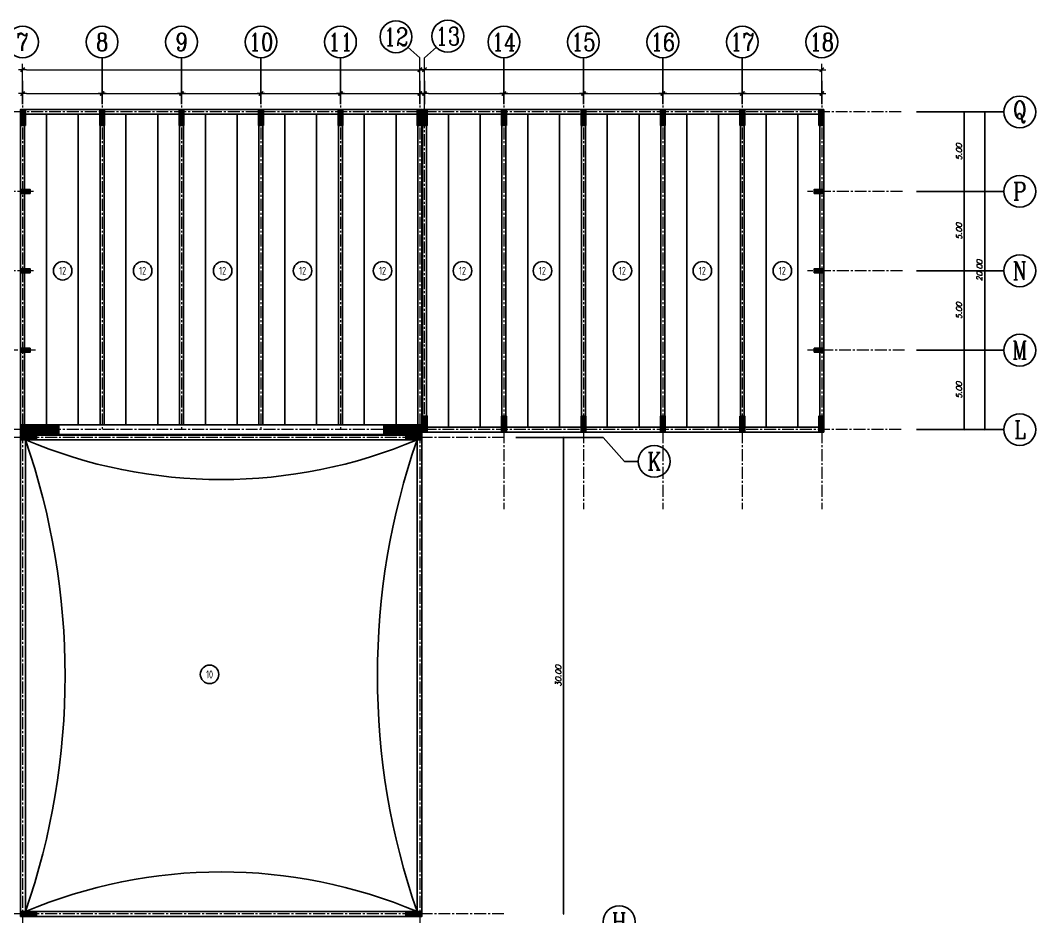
# Model space of a CAD drawing. Header units: metres. Extents: x 202848 to 204724, y 1924431 to 1925550.
# Drawn here: x 203564.4 to 203628.3, y 1924677.6 to 1924734.1 of the extents above; entities that cross this region are included whole.
import ezdxf
from ezdxf.enums import TextEntityAlignment as Align

# ---------------------------------------------------------------- set-up
doc = ezdxf.new("R2010")
doc.units = ezdxf.units.M
doc.header["$MEASUREMENT"] = 0
doc.linetypes.add('CENTER2', pattern=[1.125, 0.75, -0.125, 0.125, -0.125])
doc.layers.add('Axis', color=1, linetype='CENTER2', lineweight=5)
doc.layers.add('Dimations', color=3, linetype='Continuous', lineweight=5)
for name, color, linetype in [('Axis Name', 8, 'Continuous'), ('Beam', 7, 'Continuous'), ('Columns', 2, 'Continuous'), ('D.C.S', 7, 'Continuous'), ('Diaf', 7, 'Continuous'), ('Frame', 7, 'Continuous'), ('plate', 7, 'Continuous'), ('YQ_DIM', 3, 'Continuous')]:
    doc.layers.add(name, color=color, linetype=linetype)
doc.styles.add('ROMANS', font='romans.shx', dxfattribs={"oblique": 15})
doc.styles.add('YQ_AXIS', font='COMPLEX.SHX', dxfattribs={"width": 0.8, "bigfont": 'GBCBIG.SHX'})
doc.styles.add('YQ_TEXT', font='SUPEROS.SHX', dxfattribs={"width": 0.8, "bigfont": 'HZDX.SHX'})
doc.dimstyles.new('Copy(2) of DIM-50$', dxfattribs={"dimscale": 0, "dimtxt": 0.35, "dimasz": 0.03, "dimexe": 0, "dimexo": 0, "dimgap": 0.15, "dimtad": 1, "dimzin": 0, "dimdsep": 46, "dimtxsty": 'ROMANS', "dimblk1": 'OBLIQUE', "dimblk2": 'DTICK', "dimsah": 1, "dimcen": 0.1, "dimse1": 1, "dimse2": 1, "dimclrd": 2, "dimclre": 51, "dimclrt": 3, "dimaunit": 1, "dimadec": 0, "dimazin": 0, "dimtfac": 1e-05, "dimtmove": 2, "dimatfit": 0, "dimldrblk": 'DTICK', "dimfxl": 0, "dimtolj": 1, "dimtzin": 0, "dimlwe": -1, "dimarcsym": 0})
pattern_1 = [(135, (-0.025, -208.947903), (-0.0353553390593, -0.0353553390593), [])]
pattern_2 = [(135, (-49.965, -208.947903), (-0.0353553390593, -0.0353553390593), [])]

# ---------------------------------------------------------------- blocks, each defined once
blk = doc.blocks.new('*U21')
at = {"layer": 'Beam'}
for p, q in [((-0.125, 9.15), (-0.125, -9.15)), ((0.125, 9.15), (0.125, -9.15))]:
    blk.add_line(p, q, dxfattribs=at)
blk = doc.blocks.new('*U22')
at = {"layer": 'Beam', "color": 0, "linetype": 'ByBlock', "lineweight": -2, "transparency": 16777216}
for p in [(-25, 0), (-20, 0), (-15, 0), (-10, 0), (-5, 0), (0, 0)]:
    blk.add_blockref('*U21', p, dxfattribs=at)
blk = doc.blocks.new('*U25')
at = {"layer": 'plate'}
for p, q in [((-1, 9.85), (-1, -9.85)), ((1, 9.85), (1, -9.85))]:
    blk.add_line(p, q, dxfattribs=at)
blk = doc.blocks.new('*U26')
at = {"layer": 'plate', "color": 0, "linetype": 'ByBlock', "lineweight": -2, "transparency": 16777216}
for p in [(-20, 0), (-15, 0), (-10, 0), (-5, 0), (0, 0)]:
    blk.add_blockref('*U25', p, dxfattribs=at)
blk = doc.blocks.new('*U27')
at = {"layer": 'plate'}
for p, q in [((-1, 9.775), (-1, -9.775)), ((1, 9.775), (1, -9.775))]:
    blk.add_line(p, q, dxfattribs=at)
blk = doc.blocks.new('*U28')
at = {"layer": 'plate', "color": 0, "linetype": 'ByBlock', "lineweight": -2, "transparency": 16777216}
for p in [(0, 0), (5, 0), (10, 0), (15, 0), (20, 0)]:
    blk.add_blockref('*U27', p, dxfattribs=at)
blk = doc.blocks.new('_OBLIQUE')
at = {"color": 0, "linetype": 'ByBlock'}
blk.add_line((-0.5, -0.5), (0.5, 0.5), dxfattribs=at)
blk = doc.blocks.new('DTICK')
at = {"color": 3}
blk.add_line((-1, -1), (1, 1), dxfattribs=at)
for p, q in [((-1, 0), (1, 0)), ((0, 1), (0, -1))]:
    blk.add_line(p, q)
blk = doc.blocks.new('*D160')
at = {"layer": 'Defpoints', "color": 0, "lineweight": -2, "transparency": 16777216}
for p in [(203594.827, 1924707.796), (203598.577, 1924707.796), (203594.827, 1924677.796)]:
    blk.add_point(p, dxfattribs=at)
at = {"layer": 'Dimations', "color": 2, "lineweight": -2, "transparency": 16777216}
blk.add_line((203598.577, 1924677.796), (203598.577, 1924707.766), dxfattribs=at)
at = {"layer": 'Dimations', "color": 2, "lineweight": -2, "transparency": 16777216, "xscale": 0.03, "yscale": 0.03, "zscale": 0.03}
for name, p, rotation in [('DTICK', (203598.577, 1924707.796), 90), ('_OBLIQUE', (203598.577, 1924677.796), 270)]:
    blk.add_blockref(name, p, dxfattribs=dict(at, rotation=rotation))
at = {"layer": 'Dimations', "color": 3, "transparency": 16777216, "insert": (203598.252, 1924692.781), "char_height": 0.35, "attachment_point": 5, "rotation": 90, "style": 'ROMANS'}
blk.add_mtext('\\A1;30.00', dxfattribs=at)
blk = doc.blocks.new('*D161')
at = {"layer": 'Defpoints', "color": 0, "lineweight": -2, "transparency": 16777216}
for p in [(203620.038, 1924713.286), (203623.788, 1924713.286), (203620.038, 1924708.286)]:
    blk.add_point(p, dxfattribs=at)
at = {"layer": 'Dimations', "color": 2, "lineweight": -2, "transparency": 16777216}
blk.add_line((203623.788, 1924708.286), (203623.788, 1924713.256), dxfattribs=at)
at = {"layer": 'Dimations', "color": 2, "lineweight": -2, "transparency": 16777216, "xscale": 0.03, "yscale": 0.03, "zscale": 0.03}
for name, p, rotation in [('DTICK', (203623.788, 1924713.286), 90), ('_OBLIQUE', (203623.788, 1924708.286), 270)]:
    blk.add_blockref(name, p, dxfattribs=dict(at, rotation=rotation))
at = {"layer": 'Dimations', "color": 3, "transparency": 16777216, "insert": (203623.463, 1924710.771), "char_height": 0.35, "attachment_point": 5, "rotation": 90, "style": 'ROMANS'}
blk.add_mtext('\\A1;5.00', dxfattribs=at)
blk = doc.blocks.new('*D162')
at = {"layer": 'Defpoints', "color": 0, "lineweight": -2, "transparency": 16777216}
for p in [(203620.038, 1924718.286), (203623.788, 1924718.286), (203620.038, 1924713.286)]:
    blk.add_point(p, dxfattribs=at)
at = {"layer": 'Dimations', "color": 2, "lineweight": -2, "transparency": 16777216}
blk.add_line((203623.788, 1924713.286), (203623.788, 1924718.256), dxfattribs=at)
at = {"layer": 'Dimations', "color": 2, "lineweight": -2, "transparency": 16777216, "xscale": 0.03, "yscale": 0.03, "zscale": 0.03}
for name, p, rotation in [('DTICK', (203623.788, 1924718.286), 90), ('_OBLIQUE', (203623.788, 1924713.286), 270)]:
    blk.add_blockref(name, p, dxfattribs=dict(at, rotation=rotation))
at = {"layer": 'Dimations', "color": 3, "transparency": 16777216, "insert": (203623.463, 1924715.771), "char_height": 0.35, "attachment_point": 5, "rotation": 90, "style": 'ROMANS'}
blk.add_mtext('\\A1;5.00', dxfattribs=at)
blk = doc.blocks.new('*D163')
at = {"layer": 'Defpoints', "color": 0, "lineweight": -2, "transparency": 16777216}
for p in [(203620.038, 1924723.286), (203623.788, 1924723.286), (203620.038, 1924718.286)]:
    blk.add_point(p, dxfattribs=at)
at = {"layer": 'Dimations', "color": 2, "lineweight": -2, "transparency": 16777216}
blk.add_line((203623.788, 1924718.286), (203623.788, 1924723.256), dxfattribs=at)
at = {"layer": 'Dimations', "color": 2, "lineweight": -2, "transparency": 16777216, "xscale": 0.03, "yscale": 0.03, "zscale": 0.03}
for name, p, rotation in [('DTICK', (203623.788, 1924723.286), 90), ('_OBLIQUE', (203623.788, 1924718.286), 270)]:
    blk.add_blockref(name, p, dxfattribs=dict(at, rotation=rotation))
at = {"layer": 'Dimations', "color": 3, "transparency": 16777216, "insert": (203623.463, 1924720.771), "char_height": 0.35, "attachment_point": 5, "rotation": 90, "style": 'ROMANS'}
blk.add_mtext('\\A1;5.00', dxfattribs=at)
blk = doc.blocks.new('*D164')
at = {"layer": 'Defpoints', "color": 0, "lineweight": -2, "transparency": 16777216}
for p in [(203620.038, 1924728.286), (203623.788, 1924728.286), (203620.038, 1924723.286)]:
    blk.add_point(p, dxfattribs=at)
at = {"layer": 'Dimations', "color": 2, "lineweight": -2, "transparency": 16777216}
blk.add_line((203623.788, 1924723.286), (203623.788, 1924728.256), dxfattribs=at)
at = {"layer": 'Dimations', "color": 2, "lineweight": -2, "transparency": 16777216, "xscale": 0.03, "yscale": 0.03, "zscale": 0.03}
for name, p, rotation in [('DTICK', (203623.788, 1924728.286), 90), ('_OBLIQUE', (203623.788, 1924723.286), 270)]:
    blk.add_blockref(name, p, dxfattribs=dict(at, rotation=rotation))
at = {"layer": 'Dimations', "color": 3, "transparency": 16777216, "insert": (203623.463, 1924725.771), "char_height": 0.35, "attachment_point": 5, "rotation": 90, "style": 'ROMANS'}
blk.add_mtext('\\A1;5.00', dxfattribs=at)
blk = doc.blocks.new('*D175')
at = {"layer": 'Defpoints', "color": 0, "lineweight": -2, "transparency": 16777216}
for p in [(203619.827, 1924728.286), (203619.827, 1924708.286), (203625.078, 1924708.286)]:
    blk.add_point(p, dxfattribs=at)
at = {"layer": 'Dimations', "color": 2, "lineweight": -2, "transparency": 16777216}
blk.add_line((203625.078, 1924728.286), (203625.078, 1924708.316), dxfattribs=at)
at = {"layer": 'Dimations', "color": 2, "lineweight": -2, "transparency": 16777216, "xscale": 0.03, "yscale": 0.03, "zscale": 0.03}
for name, p, rotation in [('_OBLIQUE', (203625.078, 1924728.286), 90), ('DTICK', (203625.078, 1924708.286), 270)]:
    blk.add_blockref(name, p, dxfattribs=dict(at, rotation=rotation))
at = {"layer": 'Dimations', "color": 3, "transparency": 16777216, "insert": (203624.753, 1924718.301), "char_height": 0.35, "attachment_point": 5, "rotation": 90, "style": 'ROMANS'}
blk.add_mtext('\\A1;20.00', dxfattribs=at)
blk = doc.blocks.new('YQTICK')
blk.add_line((-1, 0), (1, 0))
at = {"const_width": 0.4}
blk.add_lwpolyline([(0.53, 0.53), (-0.53, -0.53)], dxfattribs=at)
blk = doc.blocks.new('*U877')
at = {"layer": 'YQ_DIM', "lineweight": -2}
blk.add_circle((1.846, 0), 0.583, dxfattribs=at)
at = {"layer": 'YQ_DIM', "lineweight": -2, "style": 'YQ_TEXT', "width": 0.8}
blk.add_text('12', height=0.5, dxfattribs=at).set_placement((1.846, 0), align=Align.MIDDLE)
blk = doc.blocks.new('*U878')
at = {"color": 0, "linetype": 'ByBlock', "lineweight": -2, "transparency": 16777216}
for p in [(203565.213, 1924718.286), (203570.245, 1924718.286), (203575.277, 1924718.286), (203580.309, 1924718.286), (203585.341, 1924718.286), (203590.373, 1924718.286), (203595.405, 1924718.286), (203600.437, 1924718.286), (203605.469, 1924718.286), (203610.501, 1924718.286)]:
    blk.add_blockref('*U877', p, dxfattribs=at)

msp = doc.modelspace()

# ---------------------------------------------------------------- hatches: boundary and pattern name
at = {"layer": 'Columns'}
h = msp.add_hatch(dxfattribs=at)
h.set_pattern_fill('ANSI31', color=256, scale=0.2)
h.set_pattern_definition([(45, (-53.587398, 0.48577), (-0.01767766952966, 0.01767766952966), [])])
h.paths.add_polyline_path([(203564.412, 1924727.4356), (203564.712, 1924727.4356), (203564.712, 1924728.4356), (203564.412, 1924728.4356)])
h = msp.add_hatch(dxfattribs=at)
h.set_pattern_fill('ANSI31', color=256, scale=0.2)
h.set_pattern_definition([(45, (-48.612398, 0.48577), (-0.01767766952966, 0.01767766952966), [])])
h.paths.add_polyline_path([(203569.687, 1924728.4356), (203569.387, 1924728.4356), (203569.387, 1924727.4356), (203569.687, 1924727.4356)])
h = msp.add_hatch(dxfattribs=at)
h.set_pattern_fill('ANSI31', color=256, scale=0.2)
h.set_pattern_definition([(45, (-43.612398, 0.48577), (-0.01767766952966, 0.01767766952966), [])])
h.paths.add_polyline_path([(203574.687, 1924728.4356), (203574.387, 1924728.4356), (203574.387, 1924727.4356), (203574.687, 1924727.4356)])
h = msp.add_hatch(dxfattribs=at)
h.set_pattern_fill('ANSI31', color=256, scale=0.2)
h.set_pattern_definition([(45, (-38.612398, 0.48577), (-0.01767766952966, 0.01767766952966), [])])
h.paths.add_polyline_path([(203579.687, 1924728.4356), (203579.387, 1924728.4356), (203579.387, 1924727.4356), (203579.687, 1924727.4356)])
h = msp.add_hatch(dxfattribs=at)
h.set_pattern_fill('ANSI31', color=256, scale=0.2)
h.set_pattern_definition([(45, (-33.612398, 0.48577), (-0.01767766952966, 0.01767766952966), [])])
h.paths.add_polyline_path([(203584.687, 1924728.4356), (203584.387, 1924728.4356), (203584.387, 1924727.4356), (203584.687, 1924727.4356)])
h = msp.add_hatch(dxfattribs=at)
h.set_pattern_fill('ANSI31', color=256, scale=0.2)
h.set_pattern_definition([(45, (-28.637398, 0.48577), (-0.01767766952966, 0.01767766952966), [])])
h.paths.add_polyline_path([(203589.362, 1924727.4356), (203589.662, 1924727.4356), (203589.662, 1924728.4356), (203589.362, 1924728.4356)])
h = msp.add_hatch(dxfattribs=at)
h.set_pattern_fill('ANSI31', color=256, scale=0.2)
h.set_pattern_definition([(45, (-28.297398, 0.48577), (-0.01767766952966, 0.01767766952966), [])])
h.paths.add_polyline_path([(203589.702, 1924727.4356), (203590.002, 1924727.4356), (203590.002, 1924728.4356), (203589.702, 1924728.4356)])
h = msp.add_hatch(dxfattribs=at)
h.set_pattern_fill('ANSI31', color=256, scale=0.2)
h.set_pattern_definition([(45, (-23.322398, 0.48577), (-0.01767766952966, 0.01767766952966), [])])
h.paths.add_polyline_path([(203594.977, 1924728.4356), (203594.677, 1924728.4356), (203594.677, 1924727.4356), (203594.977, 1924727.4356)])
h = msp.add_hatch(dxfattribs=at)
h.set_pattern_fill('ANSI31', color=256, scale=0.2)
h.set_pattern_definition([(45, (-18.322398, 0.48577), (-0.01767766952966, 0.01767766952966), [])])
h.paths.add_polyline_path([(203599.977, 1924728.4356), (203599.677, 1924728.4356), (203599.677, 1924727.4356), (203599.977, 1924727.4356)])
h = msp.add_hatch(dxfattribs=at)
h.set_pattern_fill('ANSI31', color=256, scale=0.2)
h.set_pattern_definition([(45, (-13.322398, 0.48577), (-0.01767766952966, 0.01767766952966), [])])
h.paths.add_polyline_path([(203604.977, 1924728.4356), (203604.677, 1924728.4356), (203604.677, 1924727.4356), (203604.977, 1924727.4356)])
h = msp.add_hatch(dxfattribs=at)
h.set_pattern_fill('ANSI31', color=256, scale=0.2)
h.set_pattern_definition([(45, (-8.322398, 0.48577), (-0.01767766952966, 0.01767766952966), [])])
h.paths.add_polyline_path([(203609.977, 1924728.4356), (203609.677, 1924728.4356), (203609.677, 1924727.4356), (203609.977, 1924727.4356)])
h = msp.add_hatch(dxfattribs=at)
h.set_pattern_fill('ANSI31', color=256, scale=0.2)
h.set_pattern_definition([(45, (-3.347398, 0.48577), (-0.01767766952966, 0.01767766952966), [])])
h.paths.add_polyline_path([(203614.652, 1924727.4356), (203614.952, 1924727.4356), (203614.952, 1924728.4356), (203614.652, 1924728.4356)])
at = {"layer": 'Columns', "transparency": 33554687}
h = msp.add_hatch(dxfattribs=at)
h.set_pattern_fill('ANSI31', color=256, scale=0.4, angle=90)
h.set_pattern_definition(pattern_2)
h.paths.add_polyline_path([(203564.412, 1924723.4106), (203564.412, 1924723.1606), (203565.012, 1924723.1606), (203565.012, 1924723.4106)])
h = msp.add_hatch(dxfattribs=at)
h.set_pattern_fill('ANSI31', color=256, scale=0.4, angle=90)
h.set_pattern_definition(pattern_1)
h.paths.add_polyline_path([(203614.352, 1924723.4106), (203614.352, 1924723.1606), (203614.952, 1924723.1606), (203614.952, 1924723.4106)])
h = msp.add_hatch(dxfattribs=at)
h.set_pattern_fill('ANSI31', color=256, scale=0.4, angle=90)
h.set_pattern_definition(pattern_2)
h.paths.add_polyline_path([(203564.412, 1924718.4106), (203564.412, 1924718.1606), (203565.012, 1924718.1606), (203565.012, 1924718.4106)])
h = msp.add_hatch(dxfattribs=at)
h.set_pattern_fill('ANSI31', color=256, scale=0.4, angle=90)
h.set_pattern_definition(pattern_1)
h.paths.add_polyline_path([(203614.352, 1924718.4106), (203614.352, 1924718.1606), (203614.952, 1924718.1606), (203614.952, 1924718.4106)])
h = msp.add_hatch(dxfattribs=at)
h.set_pattern_fill('ANSI31', color=256, scale=0.4, angle=90)
h.set_pattern_definition(pattern_2)
h.paths.add_polyline_path([(203564.412, 1924713.4106), (203564.412, 1924713.1606), (203565.012, 1924713.1606), (203565.012, 1924713.4106)])
h = msp.add_hatch(dxfattribs=at)
h.set_pattern_fill('ANSI31', color=256, scale=0.4, angle=90)
h.set_pattern_definition(pattern_1)
h.paths.add_polyline_path([(203614.352, 1924713.4106), (203614.352, 1924713.1606), (203614.952, 1924713.1606), (203614.952, 1924713.4106)])
at = {"layer": 'Columns'}
h = msp.add_hatch(dxfattribs=at)
h.set_pattern_fill('ANSI31', color=256, scale=0.2)
h.set_pattern_definition([(45, (-28.297398, -18.81423), (-0.01767766952966, 0.01767766952966), [])])
h.paths.add_polyline_path([(203589.702, 1924708.1356), (203590.002, 1924708.1356), (203590.002, 1924709.1356), (203589.702, 1924709.1356)])
h = msp.add_hatch(dxfattribs=at)
h.set_pattern_fill('ANSI31', color=256, scale=0.2)
h.set_pattern_definition([(45, (-23.322398, -18.81423), (-0.01767766952966, 0.01767766952966), [])])
h.paths.add_polyline_path([(203594.677, 1924708.1356), (203594.977, 1924708.1356), (203594.977, 1924709.1356), (203594.677, 1924709.1356)])
h = msp.add_hatch(dxfattribs=at)
h.set_pattern_fill('ANSI31', color=256, scale=0.2)
h.set_pattern_definition([(45, (-18.322398, -18.81423), (-0.01767766952966, 0.01767766952966), [])])
h.paths.add_polyline_path([(203599.677, 1924708.1356), (203599.977, 1924708.1356), (203599.977, 1924709.1356), (203599.677, 1924709.1356)])
h = msp.add_hatch(dxfattribs=at)
h.set_pattern_fill('ANSI31', color=256, scale=0.2)
h.set_pattern_definition([(45, (-13.322398, -18.81423), (-0.01767766952966, 0.01767766952966), [])])
h.paths.add_polyline_path([(203604.677, 1924708.1356), (203604.977, 1924708.1356), (203604.977, 1924709.1356), (203604.677, 1924709.1356)])
h = msp.add_hatch(dxfattribs=at)
h.set_pattern_fill('ANSI31', color=256, scale=0.2)
h.set_pattern_definition([(45, (-8.322398, -18.81423), (-0.01767766952966, 0.01767766952966), [])])
h.paths.add_polyline_path([(203609.677, 1924708.1356), (203609.977, 1924708.1356), (203609.977, 1924709.1356), (203609.677, 1924709.1356)])
h = msp.add_hatch(dxfattribs=at)
h.set_pattern_fill('ANSI31', color=256, scale=0.2)
h.set_pattern_definition([(45, (-3.347398, -18.81423), (-0.01767766952966, 0.01767766952966), [])])
h.paths.add_polyline_path([(203614.652, 1924708.1356), (203614.952, 1924708.1356), (203614.952, 1924709.1356), (203614.652, 1924709.1356)])
at = {"layer": 'Columns', "transparency": 33554687}
h = msp.add_hatch(dxfattribs=at)
h.set_pattern_fill('ANSI31', color=256, scale=0.4, angle=90)
h.set_pattern_definition([(135, (0.075, -177.967903), (-0.0353553390593, -0.0353553390593), [])])
h.paths.add_polyline_path([(203564.412, 1924708.5856), (203564.412, 1924707.9856), (203566.812, 1924707.9856), (203566.812, 1924708.5856)])
h = msp.add_hatch(dxfattribs=at)
h.set_pattern_fill('ANSI31', color=256, scale=0.4, angle=90)
h.set_pattern_definition([(135, (0.025, -177.967903), (-0.0353553390593, -0.0353553390593), [])])
h.paths.add_polyline_path([(203587.262, 1924708.5856), (203587.262, 1924707.9856), (203589.662, 1924707.9856), (203589.662, 1924708.5856)])
at = {"layer": 'Columns'}
h = msp.add_hatch(dxfattribs=at)
h.set_pattern_fill('ANSI31', color=256, scale=0.2, angle=90)
h.set_pattern_definition([(135, (2128292.36179, 1721089.64624), (-0.01767766952966, -0.01767766952966), [])])
h.paths.add_polyline_path([(203565.412, 1924707.6456), (203565.412, 1924707.9456), (203564.412, 1924707.9456), (203564.412, 1924707.6456)])
h = msp.add_hatch(dxfattribs=at)
h.set_pattern_fill('ANSI31', color=256, scale=0.2, angle=90)
h.set_pattern_definition([(135, (2128316.61179, 1721089.64624), (-0.01767766952966, -0.01767766952966), [])])
h.paths.add_polyline_path([(203589.662, 1924707.6456), (203589.662, 1924707.9456), (203588.662, 1924707.9456), (203588.662, 1924707.6456)])
h = msp.add_hatch(dxfattribs=at)
h.set_pattern_fill('ANSI31', color=256, scale=0.2, angle=90)
h.set_pattern_definition([(135, (2128292.36179, 1721059.64624), (-0.01767766952966, -0.01767766952966), [])])
h.paths.add_polyline_path([(203565.412, 1924677.6456), (203565.412, 1924677.9456), (203564.412, 1924677.9456), (203564.412, 1924677.6456)])
h = msp.add_hatch(dxfattribs=at)
h.set_pattern_fill('ANSI31', color=256, scale=0.2, angle=90)
h.set_pattern_definition([(135, (2128316.61179, 1721059.64624), (-0.01767766952966, -0.01767766952966), [])])
h.paths.add_polyline_path([(203589.662, 1924677.6456), (203589.662, 1924677.9456), (203588.662, 1924677.9456), (203588.662, 1924677.6456)])

# ---------------------------------------------------------------- linework, layer by layer
at = {"layer": 'Axis'}
for p, q in [((203564.537, 1924729.5606), (203564.537, 1924708.1007)), ((203564.537, 1924729.5606), (203564.537, 1924655.8247)), ((203569.537, 1924729.5606), (203569.537, 1924708.2856)), ((203569.537, 1924729.5606), (203569.537, 1924708.2856)), ((203574.537, 1924729.5606), (203574.537, 1924708.2856)), ((203574.537, 1924729.5606), (203574.537, 1924708.2856)), ((203579.537, 1924729.5606), (203579.537, 1924708.2856)), ((203579.537, 1924729.5606), (203579.537, 1924708.2856)), ((203584.537, 1924729.5606), (203584.537, 1924708.2856)), ((203584.537, 1924729.5606), (203584.537, 1924708.2856)), ((203589.537, 1924729.5606), (203589.537, 1924655.8247)), ((203589.827, 1924708.1356), (203589.827, 1924729.5606)), ((203594.827, 1924729.5606), (203594.827, 1924703.2856)), ((203599.827, 1924729.5606), (203599.827, 1924703.2856)), ((203604.827, 1924729.5606), (203604.827, 1924703.2856)), ((203609.827, 1924729.5606), (203609.827, 1924703.2856)), ((203614.827, 1924729.5606), (203614.827, 1924703.2856)), ((203619.827, 1924728.2856), (203559.247, 1924728.2856)), ((203565.2132, 1924723.2856), (203559.247, 1924723.2856)), ((203619.8968, 1924723.2856), (203613.9306, 1924723.2856)), ((203565.2132, 1924718.2856), (203559.247, 1924718.2856)), ((203619.8968, 1924718.2856), (203613.9306, 1924718.2856)), ((203565.3548, 1924713.2856), (203559.247, 1924713.2856)), ((203620.0384, 1924713.2856), (203613.9306, 1924713.2856)), ((203619.827, 1924708.2856), (203559.247, 1924708.2856)), ((203594.827, 1924707.7956), (203559.247, 1924707.7956)), ((203594.827, 1924677.7956), (203559.247, 1924677.7956))]:
    msp.add_line(p, q, dxfattribs=at)
at = {"layer": 'Axis Name'}
for p, q in [((203589.537, 1924731.6887), (203588.7838, 1924732.3552)), ((203589.827, 1924731.6887), (203590.5801, 1924732.3552)), ((203569.537, 1924731.6887), (203569.537, 1924728.7821)), ((203574.537, 1924731.6887), (203574.537, 1924728.7821)), ((203579.537, 1924731.6887), (203579.537, 1924728.7821)), ((203584.537, 1924731.6887), (203584.537, 1924728.7821)), ((203594.827, 1924731.6887), (203594.827, 1924728.7821)), ((203599.827, 1924731.6887), (203599.827, 1924728.7821)), ((203604.827, 1924731.6887), (203604.827, 1924728.7821)), ((203609.827, 1924731.6887), (203609.827, 1924728.7821)), ((203564.537, 1924730.2443), (203564.537, 1924728.7821)), ((203589.537, 1924730.2443), (203589.537, 1924728.7821)), ((203589.827, 1924730.2443), (203589.827, 1924728.7821)), ((203614.827, 1924730.2443), (203614.827, 1924728.7821)), ((203626.2884, 1924728.2856), (203620.7884, 1924728.2856)), ((203626.2884, 1924723.2856), (203620.7884, 1924723.2856)), ((203626.2884, 1924718.2856), (203620.7884, 1924718.2856)), ((203626.2884, 1924713.2856), (203620.7884, 1924713.2856)), ((203626.2884, 1924708.2856), (203620.7884, 1924708.2856)), ((203601.077, 1924707.7956), (203595.577, 1924707.7956)), ((203601.077, 1924707.7956), (203602.4101, 1924706.2893)), ((203602.4101, 1924706.2893), (203603.2794, 1924706.2893))]:
    msp.add_line(p, q, dxfattribs=at)
for centre in [(203564.537, 1924732.6887), (203569.537, 1924732.6887), (203574.537, 1924732.6887), (203579.537, 1924732.6887), (203584.537, 1924732.6887), (203588.0313, 1924733.0139), (203591.2956, 1924733.0539), (203594.827, 1924732.6887), (203599.827, 1924732.6887), (203604.827, 1924732.6887), (203609.827, 1924732.6887), (203614.827, 1924732.6887), (203627.2884, 1924728.2856), (203627.2884, 1924723.2856), (203627.2884, 1924718.2856), (203627.2884, 1924713.2856), (203627.2884, 1924708.2856), (203604.2794, 1924706.2893), (203602.077, 1924677.3056)]:
    msp.add_circle(centre, 1, dxfattribs=at)
at = {"layer": 'Beam'}
for p, q in [((203564.412, 1924727.4356), (203564.412, 1924708.5856)), ((203564.662, 1924727.4356), (203564.662, 1924708.5856)), ((203569.412, 1924727.4356), (203569.412, 1924708.5856)), ((203569.662, 1924727.4356), (203569.662, 1924708.5856)), ((203574.412, 1924727.4356), (203574.412, 1924708.5856)), ((203574.662, 1924727.4356), (203574.662, 1924708.5856)), ((203579.412, 1924727.4356), (203579.412, 1924708.5856)), ((203579.662, 1924727.4356), (203579.662, 1924708.5856)), ((203584.412, 1924727.4356), (203584.412, 1924708.5856)), ((203584.662, 1924727.4356), (203584.662, 1924708.5856)), ((203589.412, 1924727.4356), (203589.412, 1924708.5856)), ((203589.662, 1924727.4356), (203589.662, 1924708.5856))]:
    msp.add_line(p, q, dxfattribs=at)
at = {"layer": 'Columns'}
for points in [[(203564.412, 1924728.4356), (203564.712, 1924728.4356), (203564.712, 1924727.4356), (203564.412, 1924727.4356)], [(203569.387, 1924728.4356), (203569.687, 1924728.4356), (203569.687, 1924727.4356), (203569.387, 1924727.4356)], [(203574.387, 1924728.4356), (203574.687, 1924728.4356), (203574.687, 1924727.4356), (203574.387, 1924727.4356)], [(203579.387, 1924728.4356), (203579.687, 1924728.4356), (203579.687, 1924727.4356), (203579.387, 1924727.4356)], [(203584.387, 1924728.4356), (203584.687, 1924728.4356), (203584.687, 1924727.4356), (203584.387, 1924727.4356)], [(203589.362, 1924728.4356), (203589.662, 1924728.4356), (203589.662, 1924727.4356), (203589.362, 1924727.4356)], [(203589.702, 1924728.4356), (203590.002, 1924728.4356), (203590.002, 1924727.4356), (203589.702, 1924727.4356)], [(203594.677, 1924728.4356), (203594.977, 1924728.4356), (203594.977, 1924727.4356), (203594.677, 1924727.4356)], [(203599.677, 1924728.4356), (203599.977, 1924728.4356), (203599.977, 1924727.4356), (203599.677, 1924727.4356)], [(203604.677, 1924728.4356), (203604.977, 1924728.4356), (203604.977, 1924727.4356), (203604.677, 1924727.4356)], [(203609.677, 1924728.4356), (203609.977, 1924728.4356), (203609.977, 1924727.4356), (203609.677, 1924727.4356)], [(203614.652, 1924728.4356), (203614.952, 1924728.4356), (203614.952, 1924727.4356), (203614.652, 1924727.4356)], [(203564.412, 1924723.1606), (203564.412, 1924723.4106), (203565.012, 1924723.4106), (203565.012, 1924723.1606)], [(203614.352, 1924723.1606), (203614.352, 1924723.4106), (203614.952, 1924723.4106), (203614.952, 1924723.1606)], [(203564.412, 1924718.1606), (203564.412, 1924718.4106), (203565.012, 1924718.4106), (203565.012, 1924718.1606)], [(203614.352, 1924718.1606), (203614.352, 1924718.4106), (203614.952, 1924718.4106), (203614.952, 1924718.1606)], [(203564.412, 1924713.1606), (203564.412, 1924713.4106), (203565.012, 1924713.4106), (203565.012, 1924713.1606)], [(203614.352, 1924713.1606), (203614.352, 1924713.4106), (203614.952, 1924713.4106), (203614.952, 1924713.1606)], [(203589.702, 1924709.1356), (203590.002, 1924709.1356), (203590.002, 1924708.1356), (203589.702, 1924708.1356)], [(203594.677, 1924709.1356), (203594.977, 1924709.1356), (203594.977, 1924708.1356), (203594.677, 1924708.1356)], [(203599.677, 1924709.1356), (203599.977, 1924709.1356), (203599.977, 1924708.1356), (203599.677, 1924708.1356)], [(203604.677, 1924709.1356), (203604.977, 1924709.1356), (203604.977, 1924708.1356), (203604.677, 1924708.1356)], [(203609.677, 1924709.1356), (203609.977, 1924709.1356), (203609.977, 1924708.1356), (203609.677, 1924708.1356)], [(203614.652, 1924709.1356), (203614.952, 1924709.1356), (203614.952, 1924708.1356), (203614.652, 1924708.1356)], [(203564.412, 1924708.5856), (203566.812, 1924708.5856), (203566.812, 1924707.9856), (203564.412, 1924707.9856)], [(203587.262, 1924708.5856), (203589.662, 1924708.5856), (203589.662, 1924707.9856), (203587.262, 1924707.9856)], [(203564.412, 1924707.6456), (203564.412, 1924707.9456), (203565.412, 1924707.9456), (203565.412, 1924707.6456)], [(203588.662, 1924707.6456), (203588.662, 1924707.9456), (203589.662, 1924707.9456), (203589.662, 1924707.6456)], [(203564.412, 1924677.6456), (203564.412, 1924677.9456), (203565.412, 1924677.9456), (203565.412, 1924677.6456)], [(203588.662, 1924677.6456), (203588.662, 1924677.9456), (203589.662, 1924677.9456), (203589.662, 1924677.6456)]]:
    msp.add_lwpolyline(points, close=True, dxfattribs=at)
at = {"layer": 'D.C.S'}
for centre, radius, start, end in [((203521.8575, 1924692.7956), 45.3545, 19.312964, 19.313031), ((203577.037, 1924736.7767), 31.6311, 247.06741, 292.93259), ((203521.8575, 1924692.7956), 45.3545, 340.887706, 19.112294), ((203632.2165, 1924692.7956), 45.3545, 160.887706, 199.112294), ((203577.037, 1924648.8145), 31.6311, 67.06741, 112.93259)]:
    msp.add_arc(centre, radius, start, end, dxfattribs=at)
at = {"layer": 'Diaf'}
for p, q in [((203589.362, 1924728.4356), (203564.712, 1924728.4356)), ((203589.362, 1924728.1356), (203564.712, 1924728.1356)), ((203614.652, 1924728.4356), (203590.002, 1924728.4356)), ((203614.652, 1924728.1356), (203590.002, 1924728.1356)), ((203614.652, 1924708.4356), (203590.002, 1924708.4356)), ((203614.652, 1924708.1356), (203590.002, 1924708.1356))]:
    msp.add_line(p, q, dxfattribs=at)
at = {"layer": 'Dimations'}
for p, q in [((203564.537, 1924728.8821), (203564.537, 1924731.3196)), ((203589.537, 1924728.8821), (203589.537, 1924731.6887)), ((203589.827, 1924728.8821), (203589.827, 1924731.6887)), ((203614.827, 1924728.8821), (203614.827, 1924731.3196)), ((203564.787, 1924730.9446), (203589.287, 1924730.9446)), ((203614.577, 1924730.9446), (203590.077, 1924730.9446)), ((203564.537, 1924728.8821), (203564.537, 1924729.8196)), ((203569.537, 1924728.8821), (203569.537, 1924729.8196)), ((203569.537, 1924728.8821), (203569.537, 1924729.8196)), ((203574.537, 1924728.8821), (203574.537, 1924729.8196)), ((203574.537, 1924728.8821), (203574.537, 1924729.8196)), ((203579.537, 1924728.8821), (203579.537, 1924729.8196)), ((203579.537, 1924728.8821), (203579.537, 1924729.8196)), ((203584.537, 1924728.8821), (203584.537, 1924729.8196)), ((203584.537, 1924728.8821), (203584.537, 1924729.8196)), ((203589.537, 1924728.8821), (203589.537, 1924729.8196)), ((203589.827, 1924728.8821), (203589.827, 1924729.8196)), ((203594.827, 1924728.8821), (203594.827, 1924729.8196)), ((203594.827, 1924728.8821), (203594.827, 1924729.8196)), ((203599.827, 1924728.8821), (203599.827, 1924729.8196)), ((203599.827, 1924728.8821), (203599.827, 1924729.8196)), ((203604.827, 1924728.8821), (203604.827, 1924729.8196)), ((203604.827, 1924728.8821), (203604.827, 1924729.8196)), ((203609.827, 1924728.8821), (203609.827, 1924729.8196)), ((203609.827, 1924728.8821), (203609.827, 1924729.8196)), ((203614.827, 1924728.8821), (203614.827, 1924729.8196)), ((203564.787, 1924729.4446), (203569.287, 1924729.4446)), ((203569.787, 1924729.4446), (203574.287, 1924729.4446)), ((203574.787, 1924729.4446), (203579.287, 1924729.4446)), ((203579.787, 1924729.4446), (203584.287, 1924729.4446)), ((203584.787, 1924729.4446), (203589.287, 1924729.4446)), ((203590.077, 1924729.4446), (203594.577, 1924729.4446)), ((203595.077, 1924729.4446), (203599.577, 1924729.4446)), ((203600.077, 1924729.4446), (203604.577, 1924729.4446)), ((203605.077, 1924729.4446), (203609.577, 1924729.4446)), ((203610.077, 1924729.4446), (203614.577, 1924729.4446))]:
    msp.add_line(p, q, dxfattribs=at)
at = {"layer": 'Frame'}
for p, q in [((203589.662, 1924708.5856), (203566.812, 1924708.5856)), ((203589.662, 1924707.9856), (203566.812, 1924707.9856))]:
    msp.add_line(p, q, dxfattribs=at)
at = {"layer": 'plate'}
for p, q in [((203564.412, 1924707.6456), (203564.412, 1924677.9456)), ((203564.712, 1924707.6456), (203564.712, 1924677.9456)), ((203565.412, 1924707.9456), (203588.662, 1924707.9456)), ((203565.412, 1924707.6456), (203588.662, 1924707.6456)), ((203589.362, 1924707.6456), (203589.362, 1924677.9456)), ((203589.662, 1924707.6456), (203589.662, 1924677.9456)), ((203565.412, 1924677.9456), (203588.662, 1924677.9456)), ((203565.412, 1924677.6456), (203588.662, 1924677.6456))]:
    msp.add_line(p, q, dxfattribs=at)
at = {"layer": 'YQ_DIM', "lineweight": -2}
msp.add_circle((203576.3014, 1924692.8793), 0.5833, dxfattribs=at)

# ---------------------------------------------------------------- block references
at = {"lineweight": -2}
msp.add_blockref('*U878', (0, 0), dxfattribs=at)
at = {"layer": 'Beam'}
msp.add_blockref('*U22', (203614.827, 1924718.2856), dxfattribs=at)
at = {"layer": 'Dimations', "xscale": 0.25, "yscale": 0.25, "zscale": 0.25, "rotation": 180}
for p in [(203564.537, 1924730.9446), (203589.827, 1924730.9446), (203564.537, 1924729.4446), (203569.537, 1924729.4446), (203574.537, 1924729.4446), (203579.537, 1924729.4446), (203584.537, 1924729.4446), (203589.827, 1924729.4446), (203594.827, 1924729.4446), (203599.827, 1924729.4446), (203604.827, 1924729.4446), (203609.827, 1924729.4446)]:
    msp.add_blockref('YQTICK', p, dxfattribs=at)
at = {"layer": 'Dimations', "xscale": 0.25, "yscale": 0.25, "zscale": 0.25}
for p in [(203589.537, 1924730.9446), (203614.827, 1924730.9446), (203569.537, 1924729.4446), (203574.537, 1924729.4446), (203579.537, 1924729.4446), (203584.537, 1924729.4446), (203589.537, 1924729.4446), (203594.827, 1924729.4446), (203599.827, 1924729.4446), (203604.827, 1924729.4446), (203609.827, 1924729.4446), (203614.827, 1924729.4446)]:
    msp.add_blockref('YQTICK', p, dxfattribs=at)
at = {"layer": 'plate'}
for name, p in [('*U28', (203567.037, 1924718.3606)), ('*U26', (203612.327, 1924718.2856))]:
    msp.add_blockref(name, p, dxfattribs=at)

# ---------------------------------------------------------------- texts
at = {"layer": 'Axis Name', "color": 7, "style": 'YQ_AXIS', "width": 0.8}
for s, p in [('7', (203564.537, 1924732.6887)), ('8', (203569.537, 1924732.6887)), ('9', (203574.537, 1924732.6887)), ('10', (203579.537, 1924732.6887)), ('11', (203584.537, 1924732.6887)), ('12', (203588.0313, 1924733.0139)), ('13', (203591.2956, 1924733.0539)), ('14', (203594.827, 1924732.6887)), ('15', (203599.827, 1924732.6887)), ('16', (203604.827, 1924732.6887)), ('17', (203609.827, 1924732.6887)), ('18', (203614.827, 1924732.6887)), ('Q', (203627.2884, 1924728.2856)), ('P', (203627.2884, 1924723.2856)), ('N', (203627.2884, 1924718.2856)), ('M', (203627.2884, 1924713.2856)), ('L', (203627.2884, 1924708.2856)), ('K', (203604.2794, 1924706.2893)), ('H', (203602.077, 1924677.3056))]:
    msp.add_text(s, height=1.125, dxfattribs=at).set_placement(p, align=Align.MIDDLE)
at = {"layer": 'YQ_DIM', "lineweight": -2, "style": 'YQ_TEXT', "width": 0.8}
msp.add_text('10', height=0.5, dxfattribs=at).set_placement((203576.3014, 1924692.8793), align=Align.MIDDLE)

# ---------------------------------------------------------------- dimensions: what is measured, and where the dimension line sits
at = {"layer": 'Dimations'}
for base, p1, p2, picture, middle in [((203625.0782, 1924708.2856), (203619.827, 1924728.2856), (203619.827, 1924708.2856), '*D175', (203624.7532, 1924718.3006)), ((203623.7884, 1924728.2856), (203620.0384, 1924723.2856), (203620.0384, 1924728.2856), '*D164', (203623.4634, 1924725.7706)), ((203623.7884, 1924723.2856), (203620.0384, 1924718.2856), (203620.0384, 1924723.2856), '*D163', (203623.4634, 1924720.7706)), ((203623.7884, 1924718.2856), (203620.0384, 1924713.2856), (203620.0384, 1924718.2856), '*D162', (203623.4634, 1924715.7706)), ((203623.7884, 1924713.2856), (203620.0384, 1924708.2856), (203620.0384, 1924713.2856), '*D161', (203623.4634, 1924710.7706)), ((203598.577, 1924707.7956), (203594.827, 1924677.7956), (203594.827, 1924707.7956), '*D160', (203598.252, 1924692.7806))]:
    dim = msp.add_linear_dim(base=base, p1=p1, p2=p2, angle=90, dimstyle='Copy(2) of DIM-50$', override={"dimscale": 1}, dxfattribs=at)
    dim.commit()
    dim.dimension.update_dxf_attribs({"geometry": picture, "text_midpoint": middle})

doc.saveas('drawing.dxf')
